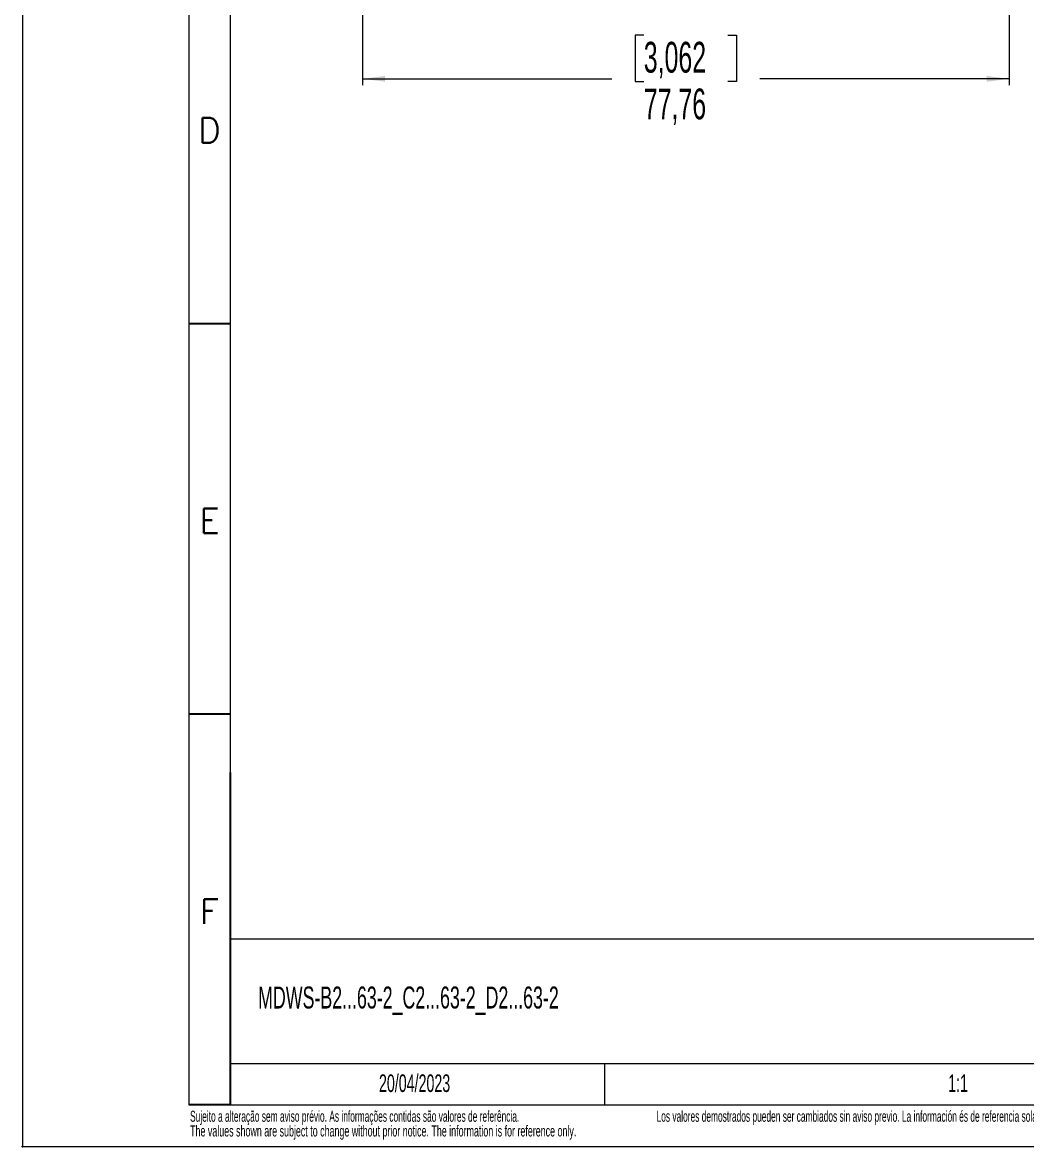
# Model space of a CAD drawing. Header units: millimetres. Extents: x 0 to 210, y 0 to 297.
# Drawn here: x 0 to 120.8, y 0 to 135.2 of the extents above; entities that cross this region are included whole.
import ezdxf

# ---------------------------------------------------------------- set-up
doc = ezdxf.new("R2010")
doc.units = ezdxf.units.MM
doc.header["$PDSIZE"] = -1
doc.layers.add('FORMATO', color=7, linetype='Continuous')
doc.layers.add('LEGENDA', color=7, linetype='Continuous')
doc.styles.add('SLDTEXTSTYLE0', font='ROMANS')
doc.styles.add('SLDTEXTSTYLE1', font='TXT', dxfattribs={"width": 0.605})
doc.styles.add('SLDTEXTSTYLE2', font='TXT', dxfattribs={"width": 0.569583})
doc.dimstyles.new('SLDDIMSTYLE0', dxfattribs={"dimtxt": 3.595646, "dimasz": 2.7, "dimexe": 0, "dimexo": 0.0625, "dimgap": 0.898912, "dimtad": 0, "dimrnd": 1e-09, "dimzin": 12, "dimdsep": 46, "dimtxsty": 'SLDTEXTSTYLE1', "dimsah": 1, "dimcen": 0.09, "dimadec": 0, "dimazin": 3, "dimtfac": 1, "dimtdec": 3, "dimtofl": 0, "dimtmove": 0, "dimatfit": 3, "dimfxl": 1, "dimfrac": 2, "dimtolj": 1, "dimtzin": 12, "dimarcsym": 0})

# ---------------------------------------------------------------- blocks, each defined once
blk = doc.blocks.new('SW_NOTE_0')
at = {"color": 0, "linetype": 'Continuous', "lineweight": 0, "attachment_point": 1}
for s, insert, char_height, style in [('Sujeito a alteração sem aviso prévio. As informações contidas são valores de referência.                                                           Los valores demostrados pueden ser cambiados sin aviso previo. La información és de referencia solamente.', (0, 1.71), 1.32292, 'SLDTEXTSTYLE2'), ('The values shown are subject to change without prior notice. The information is for reference only.', (0, -0.06), 1.3229, 'SLDTEXTSTYLE1')]:
    blk.add_mtext(s, dxfattribs=dict(at, insert=insert, char_height=char_height, style=style))
blk = doc.blocks.new('_D_2')
at = {"color": 7, "linetype": 'Continuous', "lineweight": 18, "transparency": 16777216}
for p, q in [((40.92, 198.57), (40.92, 127.71)), ((118.68, 165.24), (118.68, 127.71)), ((74.74, 133.73), (73.72, 133.73)), ((73.72, 133.73), (73.72, 128.13)), ((84.86, 133.73), (85.88, 133.73)), ((85.88, 133.73), (85.88, 128.13)), ((40.92, 128.46), (70.91, 128.46)), ((73.72, 128.13), (74.74, 128.13)), ((85.88, 128.13), (84.86, 128.13)), ((118.68, 128.46), (88.69, 128.46))]:
    blk.add_line(p, q, dxfattribs=at)
for points in [[(40.92, 128.46), (43.62, 128.11), (43.62, 128.81)], [(118.68, 128.46), (115.98, 128.81), (115.98, 128.11)]]:
    blk.add_solid(points, dxfattribs=at)
at = {"color": 7, "linetype": 'Continuous', "lineweight": 18, "transparency": 16777216, "char_height": 3.704, "attachment_point": 1, "style": 'SLDTEXTSTYLE1'}
for s, insert in [('3,062', (74.74, 132.91)), ('77,76', (74.74, 127.29))]:
    blk.add_mtext(s, dxfattribs=dict(at, insert=insert))

msp = doc.modelspace()

# ---------------------------------------------------------------- linework, layer by layer
at = {"color": 7, "linetype": 'Continuous', "lineweight": 18}
msp.add_line((70, 10), (70, 5), dxfattribs=at)
at = {"layer": 'FORMATO', "lineweight": 18}
for p, q in [((0, 297), (0, 0)), ((20, 287), (20, 5)), ((25, 287), (25, 5)), ((25, 25), (205, 25)), ((25, 10), (59, 10)), ((59, 10), (179, 10)), ((25, 5), (205, 5)), ((0, 0), (210, 0))]:
    msp.add_line(p, q, dxfattribs=at)
at = {"layer": 'FORMATO'}
for p, q in [((25, 99), (20, 99)), ((25, 52), (20, 52)), ((25, 45), (25, 40)), ((25, 40), (25, 5)), ((25, 5), (20, 5))]:
    msp.add_line(p, q, dxfattribs=at)
at = {"layer": 'FORMATO', "color": 7}
msp.add_point((0, 0), dxfattribs=at)

# ---------------------------------------------------------------- block references
at = {"color": 7, "linetype": 'Continuous', "lineweight": 0}
msp.add_blockref('SW_NOTE_0', (20.162, 2.59), dxfattribs=at)

# ---------------------------------------------------------------- texts
at = {"layer": 'FORMATO', "char_height": 3, "attachment_point": 2, "style": 'SLDTEXTSTYLE0'}
for s, insert in [('D', (22.501, 123.776)), ('E', (22.506, 76.776)), ('F', (22.482, 29.776))]:
    msp.add_mtext(s, dxfattribs=dict(at, insert=insert))
at = {"layer": 'LEGENDA', "style": 'SLDTEXTSTYLE1'}
for s, insert, char_height, attachment_point in [('MDWS-B2...63-2_C2...63-2_D2...63-2', (28.345, 19.251), 2.64583, 1), ('20/04/2023', (47.169, 8.677), 2.1167, 2), ('1:1', (112.547, 8.677), 2.1167, 2)]:
    msp.add_mtext(s, dxfattribs=dict(at, insert=insert, char_height=char_height, attachment_point=attachment_point))

# ---------------------------------------------------------------- dimensions: what is measured, and where the dimension line sits
at = {"color": 7, "linetype": 'Continuous', "lineweight": 18}
dim = msp.add_linear_dim(base=(118.682, 128.463), p1=(40.919, 199.574), p2=(118.682, 166.239), dimstyle='SLDDIMSTYLE0', dxfattribs=at)
dim.commit()
dim.dimension.update_dxf_attribs({"geometry": '_D_2', "text_midpoint": (79.801, 128.463), "dimtype": 160})

doc.saveas('drawing.dxf')
